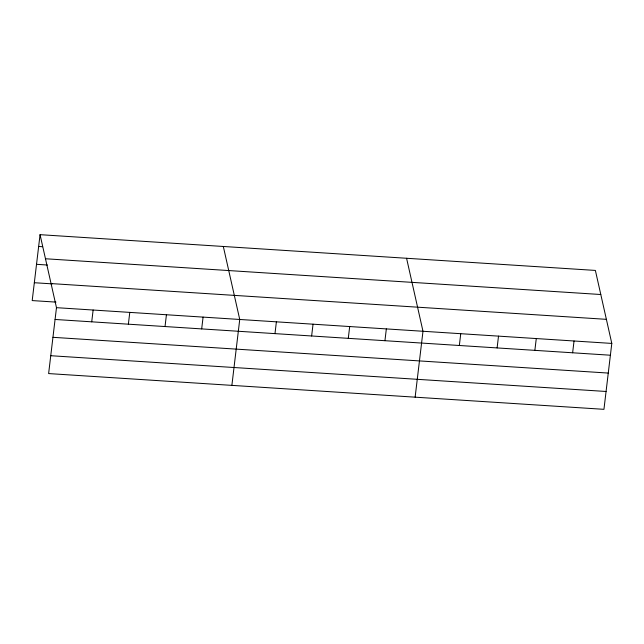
<?xml version="1.0" encoding="UTF-8"?>
<svg xmlns="http://www.w3.org/2000/svg" width="644" height="644" viewBox="0 0 644 644"><rect width="100%" height="100%" fill="white"/><g stroke="black" fill="none" stroke-linecap="round" stroke-linejoin="round"><path stroke-width="0.97" d="M40.057 234.674L56.479 307.671L48.622 373.576L603.943 409.326L611.8 343.421L595.378 270.424L40.057 234.674L32.2 300.579L55.972 302.108M91.722 321.823L93.13 310.03M128.373 324.182L129.782 312.388M165.025 326.54L166.434 314.747M201.677 328.899L203.085 317.106M231.88 385.37L239.737 319.464L223.315 246.475M274.98 333.624L276.389 321.831M311.632 335.983L313.04 324.19M348.283 338.342L349.692 326.548M384.935 340.7L386.344 328.907M415.13 397.171L422.987 331.266L406.573 258.268M459.349 345.49L460.75 333.697M497.112 347.921L498.512 336.128M534.866 350.352L536.275 338.559M572.629 352.783L574.037 340.99M38.656 246.467L42.617 246.724M45.474 258.759L600.796 294.517M36.523 264.322L47.423 265.022M51.061 283.577L606.382 319.335M34.333 282.724L52.156 283.867M56.479 307.671L611.8 343.421M55.07 319.464L610.391 355.214M52.945 337.319L608.266 373.069M50.747 355.713L606.068 391.472"/></g></svg>
